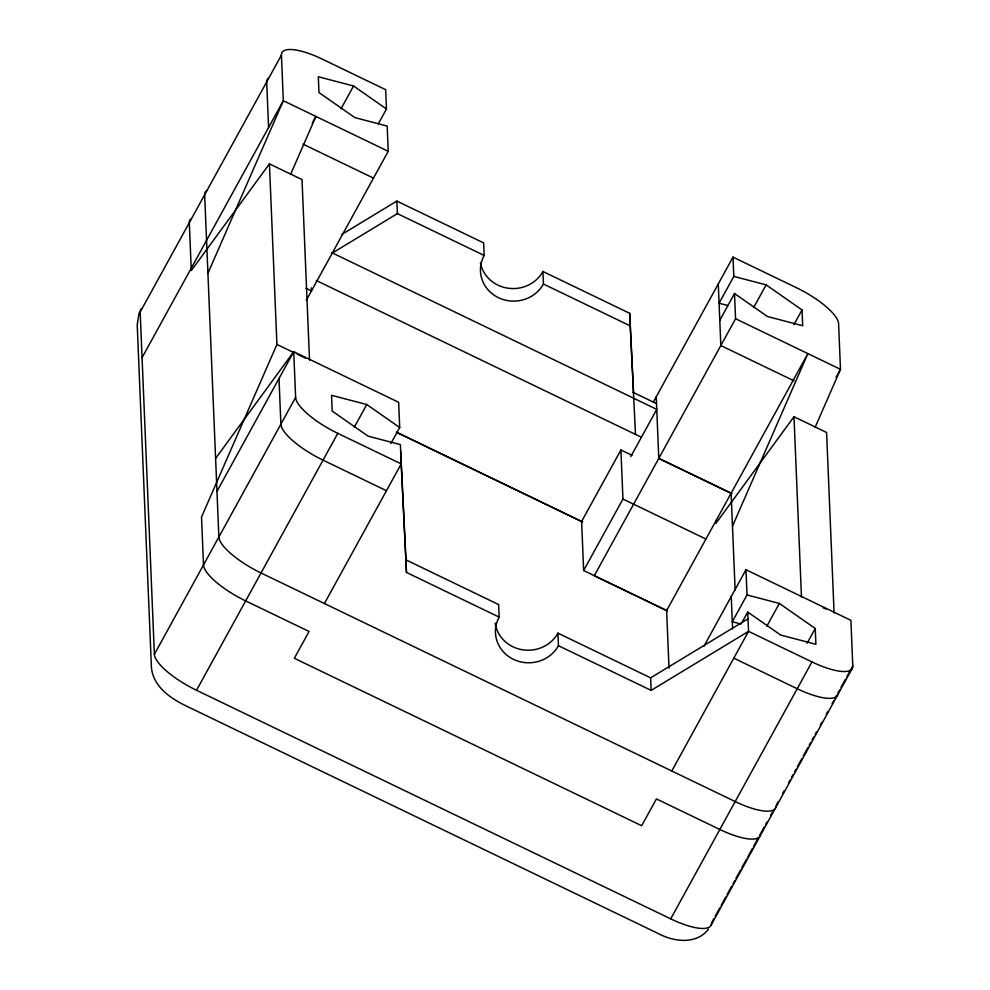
<?xml version="1.0" encoding="UTF-8"?>
<svg xmlns="http://www.w3.org/2000/svg" width="990" height="990" viewBox="0 0 990 990"><rect width="100%" height="100%" fill="white"/><g stroke="black" fill="none" stroke-linecap="round" stroke-linejoin="round"><path stroke-width="1.49" d="M139.046 313.137L137.214 324.769L151.408 666.963C152.646 685.625 169.562 697.814 184.957 705.363L657.991 933.397C673.547 941.874 696.366 944.943 708.494 929.14M207.925 273.302L283.326 100.72L281.432 55.094A46.728 13.897 28.8 0 1 322.257 59.115L385.679 89.694L386.471 108.974L378.366 123.713M290.577 174.438L315.921 116.436L312.234 123.156M309.524 360.15L302.024 179.586L269.428 163.87L276.928 344.433L201.514 517.015L203.507 564.931A46.728 13.897 28.8 0 0 245.656 600.905L309.078 631.471L294.339 658.288L641.681 825.722L656.42 798.918L719.841 829.484A46.728 13.897 28.8 0 0 760.394 835.436M732.476 526.173L807.877 353.603L666.629 610.545L583.642 570.537L581.613 521.482L620.916 449.98L631.979 455.313M815.141 427.309L840.485 369.32L838.592 323.68A46.728 13.897 28.8 0 0 796.43 287.706L733.008 257.128L653.313 402.113M713.765 918.831L711.538 922.89A46.728 13.897 28.8 0 1 670.713 918.856L196.527 690.277A46.728 13.897 28.8 0 1 154.378 654.303L140.172 312.036L281.432 55.094M142.065 357.662L283.326 100.72L388.229 151.297L306.269 300.378M341.03 108.789L353.554 85.994L386.471 108.974M216.971 491.362L293.733 351.722L398.648 402.299L399.7 427.507L390.852 443.594M154.378 654.303L295.626 397.361L293.733 351.722L215.597 458.432M196.527 690.277L337.788 433.335A46.728 13.897 28.8 0 1 295.626 397.361M354.247 427.321L366.77 404.539L399.7 427.507M324.423 603.541L401.21 463.902L400.406 444.621L368.082 436.157L332.195 411.098L331.539 395.295L366.77 404.539M630.803 456.551L656.754 409.365L331.65 252.599M733.008 257.128L733.813 276.408L719.074 303.225L727.885 305.539M719.779 320.339L734.518 293.523L767.448 316.503L802.68 325.747L802.024 309.932L766.136 284.885L733.813 276.408M583.642 570.537L622.945 499.047L620.916 449.98M734.518 293.523L735.57 318.743L594.285 575.71L667.47 610.966M753.6 307.68L766.136 284.885M793.918 324.683L802.024 309.932M836.055 377.376L840.485 369.32L735.57 318.743M703.927 646.247L745.99 569.733L850.893 620.309L852.786 665.948L846.896 676.677M745.99 569.733L747.029 594.953L732.291 621.757L741.102 624.071M741.844 622.784L747.747 612.067L780.665 635.048L815.896 644.28L815.24 628.477L779.353 603.43L747.029 594.953M671.789 770.987L748.539 631.348L747.747 612.067M766.829 626.212L779.353 603.43M807.135 643.215L815.24 628.477M670.713 918.856L811.961 661.914A46.728 13.897 28.8 0 0 852.786 665.948M715.238 916.146L719.73 907.991M721.178 905.355L725.682 897.163M727.106 894.576L731.635 886.322M733.033 883.785L734.617 880.914M735.991 878.39L740.57 870.074M741.931 867.611L746.522 859.246M747.858 856.82L752.474 848.418M753.786 846.042L758.229 837.948M759.714 835.251L764.156 827.157M765.641 824.46L767.126 821.774M770.839 815.03L772.311 812.332M776.754 804.251L778.239 801.554M782.669 793.497L784.142 790.812M788.572 782.756L790.057 780.071M791.53 777.385L793.002 774.7M794.487 772.014L795.96 769.317M797.433 766.631L801.863 758.575M803.348 755.89L807.778 747.834M809.251 745.148L810.723 742.463M812.208 739.777L813.681 737.08M815.154 734.394L816.639 731.709M820.326 725.002L821.799 722.304M826.242 714.248L827.714 711.562M832.145 703.506L833.617 700.821M835.102 698.136L836.575 695.45M838.047 692.765L839.52 690.08M840.993 687.394L845.423 679.35M711.265 924.796L852.526 667.866M269.428 163.87L191.293 270.579L189.3 222.663A46.728 13.897 28.8 0 1 190.55 219.211M834.087 613.02L826.588 432.457L793.992 416.74L715.857 523.45L715.733 520.431M341.587 234.581L396.854 201.069L483.652 242.909L484.172 255.457A33.375 31.371 -2.4 0 0 498.453 297.681A33.375 31.371 -2.4 0 0 543.436 284.031L630.222 325.871L635.493 434.4M331.576 253.514L397.386 213.617L484.172 255.457M495.21 623.168A33.375 31.371 -2.4 0 0 522.559 649.787A33.375 31.371 -2.4 0 0 557.927 633.142L650.628 677.841L748.019 618.8M400.678 451.353L405.95 559.87L498.651 604.568L499.17 617.129A33.375 31.371 -2.4 0 0 513.464 659.34A33.375 31.371 -2.4 0 0 558.447 645.703L651.148 690.389L748.539 631.348L811.961 661.914M353.554 85.994L318.322 76.75L318.978 92.565L354.865 117.612L387.189 126.089L388.229 151.297M303.089 144.169L373.49 178.113M793.992 380.828L720.831 345.547L718.27 283.944M480.422 262.87A33.375 31.371 -2.4 0 0 508.266 288.238A33.375 31.371 -2.4 0 0 542.916 271.483L629.702 313.323L633.563 392.807M632.907 392.238L656.531 403.623M316.268 280.504L641.458 437.271M305.935 288.276L311.454 290.936L311.33 287.855M658.808 458.382L731.969 493.651L658.783 458.432L656.246 396.767M622.945 499.047L705.932 539.043M276.928 344.433L294.575 352.947M297.297 354.259L305.452 358.182M823.21 607.786L825.932 609.097M337.788 433.335L401.21 463.902L406.469 572.43L499.17 617.129M386.471 490.718L323.049 460.14A46.728 13.897 28.8 0 1 280.888 424.166L278.994 378.539M733.8 658.152L797.222 688.731A46.728 13.897 28.8 0 0 837.788 694.671M793.992 416.74L801.479 597.304M731.115 493.243L735.137 590.25M731.239 596.549L732.6 628.898M666.579 609.37L669.017 668.064M650.628 677.841L651.148 690.389M629.702 313.323L630.222 325.871M542.916 271.483L543.436 284.031M557.927 633.142L558.447 645.703M396.854 201.069L397.386 213.617M405.95 559.87L406.469 572.43M268.587 127.537L266.694 81.898A46.728 13.897 28.8 0 1 267.931 78.445M140.172 312.036A46.728 13.897 28.8 0 1 141.422 308.583M776.024 805.588A46.728 13.897 28.8 0 1 735.199 801.566L261.014 572.975A46.728 13.897 28.8 0 1 218.864 537.001L204.658 194.733A46.728 13.897 28.8 0 1 207.566 190.142M582.603 521.953L396.371 432.185L582.528 521.965"/></g></svg>
